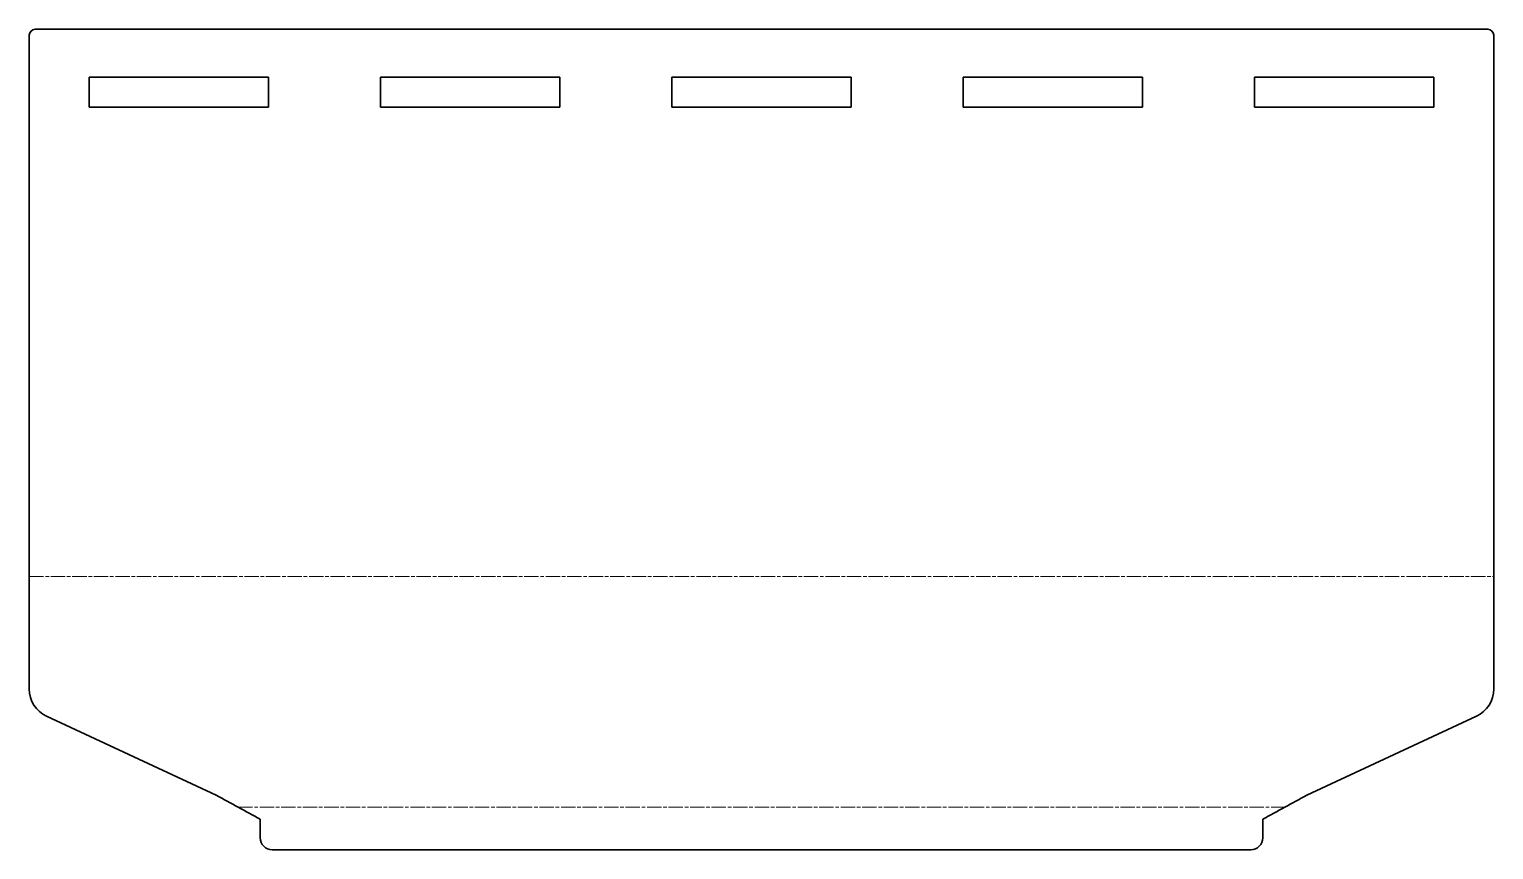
# Model space of a CAD drawing. Header units: millimetres. Extents: x 0 to 245, y 0 to 137.
import ezdxf

# ---------------------------------------------------------------- set-up
doc = ezdxf.new("R2010")
doc.units = ezdxf.units.MM
doc.linetypes.add('Chain', pattern=[13.68, 9.12, -1.14, 2.28, -1.14])
doc.layers.add('SIMUMAK Bend Centerline (ISO)', color=7, linetype='Chain', lineweight=9)
doc.layers.add('SIMUMAK Visible (ISO)', color=7, linetype='Continuous', lineweight=35)

# ---------------------------------------------------------------- blocks, each defined once
blk = doc.blocks.new('SIL-027-CINF-01_Sheet_11_SIL-027-CINF-01 (Desplegada)')
at = {"layer": 'SIMUMAK Bend Centerline (ISO)', "ltscale": 0.263158}
for p, q in [((-122.5, -22.9), (122.5, -22.9)), ((-87.54, -61.52), (87.54, -61.52))]:
    blk.add_line(p, q, dxfattribs=at)
at = {"layer": 'SIMUMAK Visible (ISO)'}
for p, q in [((-121.5, 68.62), (121.5, 68.62)), ((-122.5, -41.74), (-122.5, 67.62)), ((122.5, 67.62), (122.5, -41.74)), ((-112.5, 60.62), (-82.5, 60.62)), ((-112.5, 55.62), (-112.5, 60.62)), ((-82.5, 60.62), (-82.5, 55.62)), ((-63.75, 60.62), (-33.75, 60.62)), ((-63.75, 55.62), (-63.75, 60.62)), ((-33.75, 60.62), (-33.75, 55.62)), ((-15, 60.62), (15, 60.62)), ((-15, 55.62), (-15, 60.62)), ((15, 60.62), (15, 55.62)), ((33.75, 60.62), (63.75, 60.62)), ((33.75, 55.62), (33.75, 60.62)), ((63.75, 60.62), (63.75, 55.62)), ((82.5, 60.62), (112.5, 60.62)), ((82.5, 55.62), (82.5, 60.62)), ((112.5, 60.62), (112.5, 55.62)), ((-82.5, 55.62), (-112.5, 55.62)), ((-33.75, 55.62), (-63.75, 55.62)), ((15, 55.62), (-15, 55.62)), ((63.75, 55.62), (33.75, 55.62)), ((112.5, 55.62), (82.5, 55.62)), ((-119.61, -46.27), (-91.22, -59.51)), ((91.22, -59.51), (119.61, -46.27)), ((-83.86, -63.53), (-83.86, -66.62)), ((83.86, -63.53), (83.86, -66.62)), ((-81.86, -68.62), (81.86, -68.62))]:
    blk.add_line(p, q, dxfattribs=at)
at = {"layer": 'SIMUMAK Visible (ISO)', "extrusion": (0, 0, -1)}
for centre, radius, start, end in [((121.5, 67.62), 1, 0, 90), ((-121.5, 67.62), 1, 90, 180), ((117.5, -41.74), 5, 295, 0), ((-117.5, -41.74), 5, 180, 245), ((81.86, -66.62), 2, 270, 0), ((-81.86, -66.62), 2, 180, 270)]:
    blk.add_arc(centre, radius, start, end, dxfattribs=at)
at = {"layer": 'SIMUMAK Visible (ISO)'}
for points in [[(-91.22, -59.51), (-88.76, -60.85), (-86.31, -62.19), (-83.86, -63.53)], [(91.22, -59.51), (88.76, -60.85), (86.31, -62.19), (83.86, -63.53)]]:
    blk.add_open_spline(points, degree=3, dxfattribs=at)

msp = doc.modelspace()

# ---------------------------------------------------------------- block references
msp.add_blockref('SIL-027-CINF-01_Sheet_11_SIL-027-CINF-01 (Desplegada)', (122.5, 68.62))

doc.saveas('drawing.dxf')
